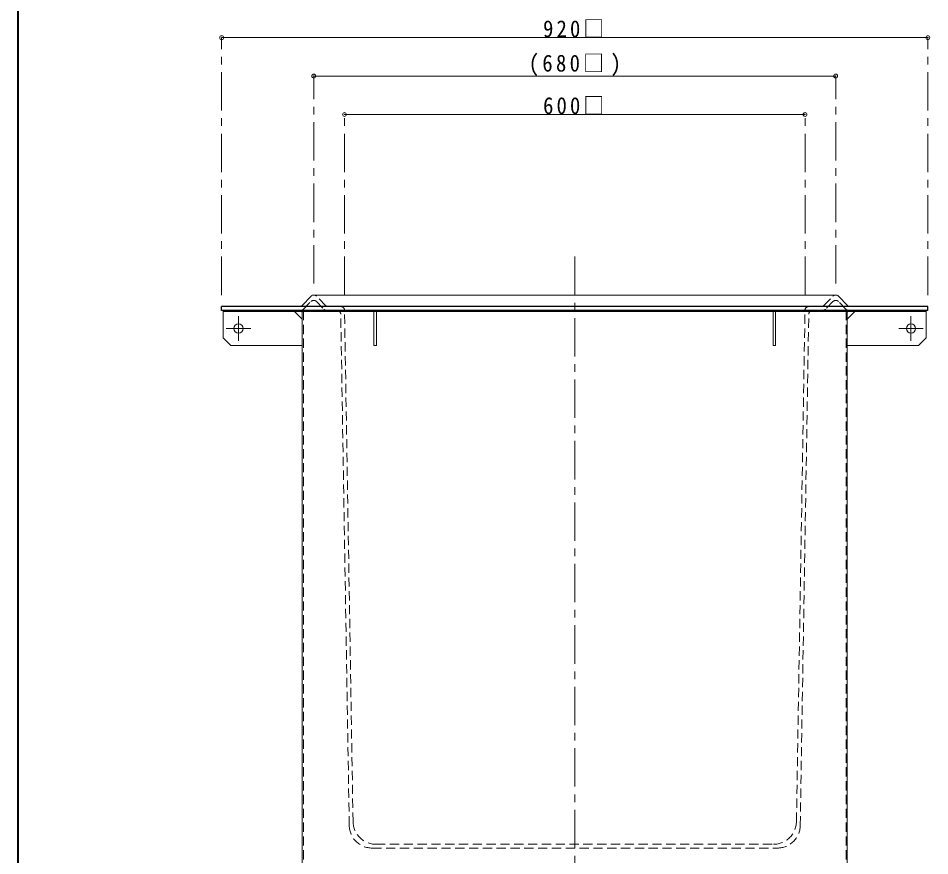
# Model space of a CAD drawing. Units: millimetres at full size, sheet at 1:10; details may follow other scales. Extents: x -2042 to 2008, y -1540 to 1270.
# Drawn here: x -2042 to -855, y -980 to 111 of the extents above; entities that cross this region are included whole.
import ezdxf

# ---------------------------------------------------------------- set-up
doc = ezdxf.new("R2010")
doc.units = ezdxf.units.MM
doc.header["$LTSCALE"] = 10
doc.header["$PDMODE"] = 32
doc.header["$PDSIZE"] = 5
doc.linetypes.add('CHAIN1', pattern=[8, 5, -1, 1, -1])
doc.linetypes.add('DASHED1', pattern=[1.8, 1.2, -0.6])
doc.layers.add('0-0', color=4, linetype='Continuous', lineweight=9)
doc.styles.add('ＭＳ ゴシック', font='')
doc.styles.get('ＭＳ ゴシック').set_extended_font_data('MS Gothic')

msp = doc.modelspace()

# ---------------------------------------------------------------- linework, layer by layer
at = {"layer": '0-0', "color": 1, "lineweight": 40}
msp.add_line((-2042.11, -1539.59), (-2042.11, 1270.41), dxfattribs=at)
at = {"layer": '0-0', "linetype": 'CHAIN1'}
for p, q in [((-1777.11, -249.59), (-1777.11, 85.41)), ((-857.11, -249.59), (-857.11, 85.41)), ((-1657.11, -234.59), (-1657.11, 35.41)), ((-977.11, -234.59), (-977.11, 35.41)), ((-1617.11, -249.59), (-1617.11, -14.59)), ((-1017.11, -249.59), (-1017.11, -14.59)), ((-1317.11, -199.59), (-1317.11, -1074.59)), ((-1755.11, -309.19), (-1755.11, -277.19)), ((-879.11, -309.19), (-879.11, -277.19)), ((-1739.11, -293.19), (-1771.11, -293.19)), ((-895.11, -293.19), (-863.11, -293.19))]:
    msp.add_line(p, q, dxfattribs=at)
at = {"layer": '0-0'}
for p, q in [((-857.11, 85.41), (-1777.11, 85.41)), ((-977.11, 35.41), (-1657.11, 35.41)), ((-1017.11, -14.59), (-1617.11, -14.59)), ((-1775.11, -271.19), (-1775.11, -305.19)), ((-1682.11, -271.19), (-1672.11, -281.19)), ((-952.11, -271.19), (-962.11, -281.19)), ((-859.11, -271.19), (-859.11, -305.19)), ((-1775.11, -305.19), (-1765.11, -315.19)), ((-859.11, -305.19), (-869.11, -315.19)), ((-1765.11, -315.19), (-1672.11, -315.19)), ((-869.11, -315.19), (-962.11, -315.19))]:
    msp.add_line(p, q, dxfattribs=at)
at = {"layer": '0-0', "color": 7, "lineweight": 18}
for p, q in [((-1672.43, -263.09), (-1660.68, -251.1)), ((-1657.11, -249.59), (-977.11, -249.59)), ((-961.79, -263.09), (-973.54, -251.1)), ((-1775.11, -269.59), (-1775.11, -271.19)), ((-859.11, -271.19), (-1775.11, -271.19)), ((-1672.11, -272.79), (-1672.11, -1004.59)), ((-1578.71, -271.19), (-1578.71, -315.19)), ((-1575.51, -271.19), (-1575.51, -315.19)), ((-1058.71, -271.19), (-1058.71, -315.19)), ((-1055.51, -271.19), (-1055.51, -315.19)), ((-962.11, -272.79), (-962.11, -1004.59)), ((-859.11, -269.59), (-859.11, -271.19)), ((-1578.71, -315.19), (-1575.51, -315.19)), ((-1055.51, -315.19), (-1058.71, -315.19))]:
    msp.add_line(p, q, dxfattribs=at)
at = {"layer": '0-0', "linetype": 'DASHED1'}
for p, q in [((-1670.47, -268.09), (-1660.68, -258.1)), ((-1641.79, -263.09), (-1653.54, -251.1)), ((-1653.54, -258.1), (-1643.75, -268.09)), ((-992.43, -263.09), (-980.68, -251.1)), ((-980.68, -258.1), (-990.47, -268.09)), ((-963.75, -268.09), (-973.54, -258.1)), ((-1670.51, -1020.39), (-1670.51, -272.79)), ((-1605.93, -935.09), (-1617.03, -269.51)), ((-1028.28, -935.09), (-1017.19, -269.51)), ((-963.71, -1020.39), (-963.71, -272.79)), ((-1610.85, -940.09), (-1621.95, -274.51)), ((-1023.37, -940.09), (-1012.27, -274.51)), ((-1580.86, -969.59), (-1053.36, -969.59)), ((-1575.94, -964.59), (-1058.28, -964.59))]:
    msp.add_line(p, q, dxfattribs=at)
at = {"layer": '0-0', "color": 5, "lineweight": 25}
for p, q in [((-1777.11, -269.59), (-1777.11, -264.59)), ((-857.11, -264.59), (-1777.11, -264.59)), ((-857.11, -269.59), (-1777.11, -269.59)), ((-857.11, -269.59), (-857.11, -264.59))]:
    msp.add_line(p, q, dxfattribs=at)
at = {"layer": '0-0'}
for centre in [(-1755.11, -293.19), (-879.11, -293.19)]:
    msp.add_circle(centre, 6, dxfattribs=at)
at = {"layer": '0-0', "color": 7, "lineweight": 18}
for centre, radius, start, end in [((-1657.11, -254.59), 5, 90, 135.6053), ((-977.11, -254.59), 5, 44.3947, 90), ((-1676, -259.59), 5, 270, 315.6053), ((-1673.71, -272.79), 1.6, 0, 90), ((-960.51, -272.79), 1.6, 90, 180), ((-958.22, -259.59), 5, 224.3947, 270)]:
    msp.add_arc(centre, radius, start, end, dxfattribs=at)
at = {"layer": '0-0', "linetype": 'DASHED1'}
for centre, radius, start, end in [((-1657.11, -261.59), 5, 44.3947, 135.6053), ((-1657.11, -254.59), 5, 44.3947, 90), ((-977.11, -254.59), 5, 90, 135.6053), ((-977.11, -261.59), 5, 44.3947, 135.6053), ((-1674.04, -264.59), 5, 270, 315.6053), ((-1673.71, -272.79), 3.2, 0, 90), ((-1640.18, -264.59), 5, 224.3947, 270), ((-1638.22, -259.59), 5, 224.3947, 270), ((-1626.94, -274.59), 5, 0.95484, 90), ((-1622.03, -269.59), 5, 0.95484, 90), ((-1012.19, -269.59), 5, 90, 179.04516), ((-1007.28, -274.59), 5, 90, 179.04516), ((-996, -259.59), 5, 270, 315.6053), ((-994.04, -264.59), 5, 270, 315.6053), ((-960.18, -264.59), 5, 224.3947, 270), ((-960.51, -272.79), 3.2, 90, 180), ((-1575.94, -934.59), 30, 180.95484, 270), ((-1058.28, -934.59), 30, 270, 359.04516), ((-1580.86, -939.59), 30, 180.95484, 270), ((-1053.36, -939.59), 30, 270, 359.04516)]:
    msp.add_arc(centre, radius, start, end, dxfattribs=at)
at = {"layer": '0-0'}
for p in [(-1777.11, 85.41), (-857.11, 85.41), (-1657.11, 35.41), (-977.11, 35.41), (-1617.11, -14.59), (-1017.11, -14.59)]:
    msp.add_point(p, dxfattribs=at)

# ---------------------------------------------------------------- texts
at = {"layer": '0-0', "color": 7, "char_height": 21.99, "attachment_point": 7, "style": 'ＭＳ ゴシック'}
for s, insert in [('\\T1.3;\\W0.9;920□', (-1358.36, 85.41)), ('\\T1.32;\\W0.9;(680□)', (-1377.11, 35.41)), ('\\T1.3;\\W0.9;600□', (-1358.36, -14.59))]:
    msp.add_mtext(s, dxfattribs=dict(at, insert=insert))

doc.saveas('drawing.dxf')
